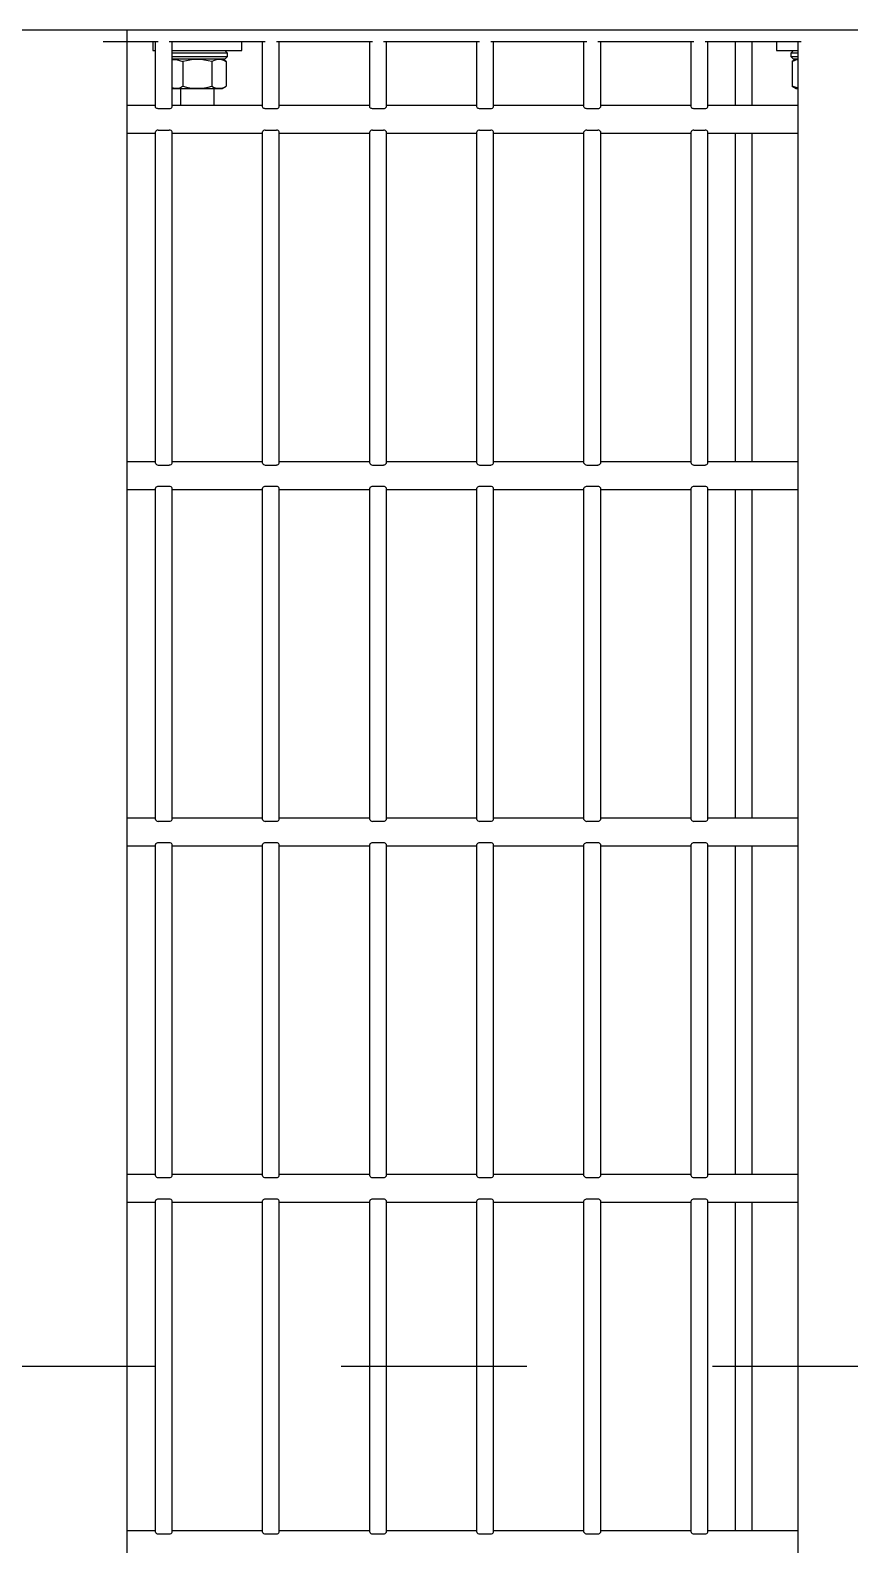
# Model space of a CAD drawing. Header units: millimetres. Extents: x 0 to 55611, y 0 to 32827.
# Drawn here: x 10609.8 to 10843.4, y 23985.1 to 24416.9 of the extents above; entities that cross this region are included whole.
import ezdxf

# ---------------------------------------------------------------- set-up
doc = ezdxf.new("R2010")
doc.units = ezdxf.units.MM
doc.header["$LTSCALE"] = 10
doc.linetypes.add('CENTER', pattern=[50.8, 31.75, -6.35, 6.35, -6.35])
doc.linetypes.add('SLD-Continua', pattern=[0])
doc.layers.add('FIMSA-CENTROS', color=3, linetype='CENTER')
doc.layers.add('STRUC', color=5, linetype='SLD-Continua')

msp = doc.modelspace()

# ---------------------------------------------------------------- linework, layer by layer
at = {"layer": 'FIMSA-CENTROS', "ltscale": 0.833333}
msp.add_line((14455.51, 24035.86), (9506.33, 24035.86), dxfattribs=at)
at = {"layer": 'STRUC', "linetype": 'SLD-Continua', "lineweight": 25}
for p, q in [((14260.01, 24416.86), (9958.16, 24416.86)), ((10637.4, 24416.87), (10637.4, 24413.69)), ((10630.57, 24413.69), (10637.4, 24413.69)), ((10637.4, 24413.69), (10637.4, 23658.04)), ((10637.4, 24413.69), (10646.29, 24413.69)), ((10644.73, 24413.68), (10644.73, 24411.14)), ((10644.73, 24413.68), (10645.49, 24413.68)), ((10644.73, 24411.14), (10645.49, 24411.14)), ((10645.49, 24395.03), (10645.49, 24413.69)), ((10649.46, 24413.69), (10676.83, 24413.69)), ((10650.26, 24395.03), (10650.26, 24413.69)), ((10650.26, 24413.68), (10657.43, 24413.68)), ((10650.26, 24411.14), (10657.43, 24411.14)), ((10666.06, 24410.35), (10650.26, 24410.35)), ((10652.67, 24413.69), (10652.67, 24413.68)), ((10657.43, 24413.68), (10670.13, 24413.68)), ((10657.43, 24411.14), (10670.13, 24411.14)), ((10662.2, 24413.68), (10662.2, 24413.69)), ((10666.06, 24410.35), (10665.27, 24411.14)), ((10666.06, 24409.4), (10666.06, 24410.35)), ((10670.13, 24411.14), (10670.13, 24413.68)), ((10676.03, 24395.03), (10676.03, 24413.69)), ((10680, 24413.69), (10707.37, 24413.69)), ((10680.8, 24395.03), (10680.8, 24413.69)), ((10706.57, 24395.03), (10706.57, 24413.69)), ((10710.54, 24413.69), (10737.91, 24413.69)), ((10711.34, 24395.03), (10711.34, 24413.69)), ((10737.11, 24395.03), (10737.11, 24413.69)), ((10741.08, 24413.69), (10768.45, 24413.69)), ((10741.88, 24395.03), (10741.88, 24413.69)), ((10767.65, 24395.03), (10767.65, 24413.69)), ((10771.62, 24413.69), (10798.99, 24413.69)), ((10772.42, 24395.03), (10772.42, 24413.69)), ((10798.19, 24395.03), (10798.19, 24413.69)), ((10802.16, 24413.69), (10829.53, 24413.69)), ((10802.96, 24395.03), (10802.96, 24413.69)), ((10810.83, 24395.43), (10810.83, 24413.69)), ((10815.59, 24395.43), (10815.59, 24413.69)), ((10822.53, 24413.68), (10822.53, 24411.14)), ((10822.53, 24413.68), (10828.73, 24413.68)), ((10822.53, 24411.14), (10828.73, 24411.14)), ((10827.4, 24411.14), (10826.6, 24410.35)), ((10826.6, 24410.35), (10826.6, 24409.4)), ((10828.73, 24410.35), (10826.6, 24410.35)), ((10828.73, 24395.03), (10828.73, 24413.69)), ((10650.26, 24409.4), (10666.06, 24409.4)), ((10650.35, 24408.6), (10650.26, 24408.55)), ((10665.27, 24408.6), (10650.26, 24408.6)), ((10653.31, 24407.93), (10653.31, 24400.94)), ((10661.55, 24407.93), (10661.55, 24400.94)), ((10665.69, 24407.93), (10664.51, 24408.6)), ((10665.27, 24408.6), (10666.06, 24409.4)), ((10665.69, 24407.93), (10665.69, 24400.95)), ((10826.6, 24409.4), (10827.4, 24408.6)), ((10826.6, 24409.4), (10828.73, 24409.4)), ((10828.15, 24408.6), (10826.98, 24407.93)), ((10826.98, 24407.93), (10826.98, 24400.95)), ((10828.73, 24408.6), (10827.4, 24408.6)), ((10650.26, 24400.33), (10650.35, 24400.27)), ((10650.35, 24400.27), (10657.43, 24400.27)), ((10652.67, 24400.27), (10652.67, 24395.43)), ((10657.43, 24400.27), (10664.51, 24400.27)), ((10662.2, 24395.43), (10662.2, 24400.27)), ((10664.51, 24400.27), (10665.69, 24400.95)), ((10826.98, 24400.95), (10828.15, 24400.27)), ((10828.73, 24400.37), (10826.98, 24400.95)), ((10828.15, 24400.27), (10828.73, 24400.27)), ((10645.49, 24395.43), (10637.4, 24395.43)), ((10649.46, 24394.52), (10646.29, 24394.52)), ((10676.03, 24395.43), (10650.26, 24395.43)), ((10680, 24394.52), (10676.83, 24394.52)), ((10706.57, 24395.43), (10680.8, 24395.43)), ((10710.54, 24394.52), (10707.37, 24394.52)), ((10737.11, 24395.43), (10711.34, 24395.43)), ((10741.08, 24394.52), (10737.91, 24394.52)), ((10767.65, 24395.43), (10741.88, 24395.43)), ((10771.62, 24394.52), (10768.45, 24394.52)), ((10798.19, 24395.43), (10772.42, 24395.43)), ((10802.16, 24394.52), (10798.99, 24394.52)), ((10828.73, 24395.43), (10802.96, 24395.43)), ((10828.73, 24387.89), (10828.73, 24395.03)), ((10646.29, 24388.41), (10649.46, 24388.41)), ((10676.83, 24388.41), (10680, 24388.41)), ((10707.37, 24388.41), (10710.54, 24388.41)), ((10737.91, 24388.41), (10741.08, 24388.41)), ((10768.45, 24388.41), (10771.62, 24388.41)), ((10798.99, 24388.41), (10802.16, 24388.41)), ((10637.4, 24387.5), (10645.49, 24387.5)), ((10645.49, 24293.43), (10645.49, 24387.89)), ((10650.26, 24293.43), (10650.26, 24387.89)), ((10650.26, 24387.5), (10676.03, 24387.5)), ((10676.03, 24293.43), (10676.03, 24387.89)), ((10680.8, 24293.43), (10680.8, 24387.89)), ((10680.8, 24387.5), (10706.57, 24387.5)), ((10706.57, 24293.43), (10706.57, 24387.89)), ((10711.34, 24293.43), (10711.34, 24387.89)), ((10711.34, 24387.5), (10737.11, 24387.5)), ((10737.11, 24293.43), (10737.11, 24387.89)), ((10741.88, 24293.43), (10741.88, 24387.89)), ((10741.88, 24387.5), (10767.65, 24387.5)), ((10767.65, 24293.43), (10767.65, 24387.89)), ((10772.42, 24293.43), (10772.42, 24387.89)), ((10772.42, 24387.5), (10798.19, 24387.5)), ((10798.19, 24293.43), (10798.19, 24387.89)), ((10802.96, 24293.43), (10802.96, 24387.89)), ((10802.96, 24387.5), (10828.73, 24387.5)), ((10810.83, 24293.83), (10810.83, 24387.5)), ((10815.59, 24293.83), (10815.59, 24387.5)), ((10828.73, 24293.43), (10828.73, 24387.89)), ((10645.49, 24293.83), (10637.4, 24293.83)), ((10676.03, 24293.83), (10650.26, 24293.83)), ((10706.57, 24293.83), (10680.8, 24293.83)), ((10737.11, 24293.83), (10711.34, 24293.83)), ((10767.65, 24293.83), (10741.88, 24293.83)), ((10798.19, 24293.83), (10772.42, 24293.83)), ((10828.73, 24293.83), (10802.96, 24293.83)), ((10828.73, 24286.29), (10828.73, 24293.43)), ((10646.29, 24292.92), (10649.46, 24292.92)), ((10676.83, 24292.92), (10680, 24292.92)), ((10707.37, 24292.92), (10710.54, 24292.92)), ((10737.91, 24292.92), (10741.08, 24292.92)), ((10768.45, 24292.92), (10771.62, 24292.92)), ((10798.99, 24292.92), (10802.16, 24292.92)), ((10637.4, 24285.9), (10645.49, 24285.9)), ((10645.49, 24191.83), (10645.49, 24286.29)), ((10649.46, 24286.81), (10646.29, 24286.81)), ((10650.26, 24191.83), (10650.26, 24286.29)), ((10650.26, 24285.9), (10676.03, 24285.9)), ((10676.03, 24191.83), (10676.03, 24286.29)), ((10680, 24286.81), (10676.83, 24286.81)), ((10680.8, 24191.83), (10680.8, 24286.29)), ((10680.8, 24285.9), (10706.57, 24285.9)), ((10706.57, 24191.83), (10706.57, 24286.29)), ((10710.54, 24286.81), (10707.37, 24286.81)), ((10711.34, 24191.83), (10711.34, 24286.29)), ((10711.34, 24285.9), (10737.11, 24285.9)), ((10737.11, 24191.83), (10737.11, 24286.29)), ((10741.08, 24286.81), (10737.91, 24286.81)), ((10741.88, 24191.83), (10741.88, 24286.29)), ((10741.88, 24285.9), (10767.65, 24285.9)), ((10767.65, 24191.83), (10767.65, 24286.29)), ((10771.62, 24286.81), (10768.45, 24286.81)), ((10772.42, 24191.83), (10772.42, 24286.29)), ((10772.42, 24285.9), (10798.19, 24285.9)), ((10798.19, 24191.83), (10798.19, 24286.29)), ((10802.16, 24286.81), (10798.99, 24286.81)), ((10802.96, 24191.83), (10802.96, 24286.29)), ((10802.96, 24285.9), (10828.73, 24285.9)), ((10810.83, 24192.23), (10810.83, 24285.9)), ((10815.59, 24192.23), (10815.59, 24285.9)), ((10828.73, 24191.83), (10828.73, 24286.29)), ((10645.49, 24192.23), (10637.4, 24192.23)), ((10646.29, 24191.32), (10649.46, 24191.32)), ((10676.03, 24192.23), (10650.26, 24192.23)), ((10676.83, 24191.32), (10680, 24191.32)), ((10706.57, 24192.23), (10680.8, 24192.23)), ((10707.37, 24191.32), (10710.54, 24191.32)), ((10737.11, 24192.23), (10711.34, 24192.23)), ((10737.91, 24191.32), (10741.08, 24191.32)), ((10767.65, 24192.23), (10741.88, 24192.23)), ((10768.45, 24191.32), (10771.62, 24191.32)), ((10798.19, 24192.23), (10772.42, 24192.23)), ((10798.99, 24191.32), (10802.16, 24191.32)), ((10828.73, 24192.23), (10802.96, 24192.23)), ((10828.73, 24184.69), (10828.73, 24191.83)), ((10637.4, 24184.3), (10645.49, 24184.3)), ((10645.49, 24090.23), (10645.49, 24184.69)), ((10649.46, 24185.21), (10646.29, 24185.21)), ((10650.26, 24090.23), (10650.26, 24184.69)), ((10650.26, 24184.3), (10676.03, 24184.3)), ((10676.03, 24090.23), (10676.03, 24184.69)), ((10680, 24185.21), (10676.83, 24185.21)), ((10680.8, 24090.23), (10680.8, 24184.69)), ((10680.8, 24184.3), (10706.57, 24184.3)), ((10706.57, 24090.23), (10706.57, 24184.69)), ((10710.54, 24185.21), (10707.37, 24185.21)), ((10711.34, 24090.23), (10711.34, 24184.69)), ((10711.34, 24184.3), (10737.11, 24184.3)), ((10737.11, 24090.23), (10737.11, 24184.69)), ((10741.08, 24185.21), (10737.91, 24185.21)), ((10741.88, 24090.23), (10741.88, 24184.69)), ((10741.88, 24184.3), (10767.65, 24184.3)), ((10767.65, 24090.23), (10767.65, 24184.69)), ((10771.62, 24185.21), (10768.45, 24185.21)), ((10772.42, 24090.23), (10772.42, 24184.69)), ((10772.42, 24184.3), (10798.19, 24184.3)), ((10798.19, 24090.23), (10798.19, 24184.69)), ((10802.16, 24185.21), (10798.99, 24185.21)), ((10802.96, 24090.23), (10802.96, 24184.69)), ((10802.96, 24184.3), (10828.73, 24184.3)), ((10810.83, 24090.63), (10810.83, 24184.3)), ((10815.59, 24090.63), (10815.59, 24184.3)), ((10828.73, 24090.23), (10828.73, 24184.69)), ((10645.49, 24090.63), (10637.4, 24090.63)), ((10676.03, 24090.63), (10650.26, 24090.63)), ((10706.57, 24090.63), (10680.8, 24090.63)), ((10737.11, 24090.63), (10711.34, 24090.63)), ((10767.65, 24090.63), (10741.88, 24090.63)), ((10798.19, 24090.63), (10772.42, 24090.63)), ((10828.73, 24090.63), (10802.96, 24090.63)), ((10646.29, 24089.72), (10649.46, 24089.72)), ((10676.83, 24089.72), (10680, 24089.72)), ((10707.37, 24089.72), (10710.54, 24089.72)), ((10737.91, 24089.72), (10741.08, 24089.72)), ((10768.45, 24089.72), (10771.62, 24089.72)), ((10798.99, 24089.72), (10802.16, 24089.72)), ((10828.73, 24083.09), (10828.73, 24090.23)), ((10637.4, 24082.7), (10645.49, 24082.7)), ((10645.49, 23988.63), (10645.49, 24083.09)), ((10649.46, 24083.61), (10646.29, 24083.61)), ((10650.26, 23988.63), (10650.26, 24083.09)), ((10650.26, 24082.7), (10676.03, 24082.7)), ((10676.03, 23988.63), (10676.03, 24083.09)), ((10680, 24083.61), (10676.83, 24083.61)), ((10680.8, 23988.63), (10680.8, 24083.09)), ((10680.8, 24082.7), (10706.57, 24082.7)), ((10706.57, 23988.63), (10706.57, 24083.09)), ((10710.54, 24083.61), (10707.37, 24083.61)), ((10711.34, 23988.63), (10711.34, 24083.09)), ((10711.34, 24082.7), (10737.11, 24082.7)), ((10737.11, 23988.63), (10737.11, 24083.09)), ((10741.08, 24083.61), (10737.91, 24083.61)), ((10741.88, 23988.63), (10741.88, 24083.09)), ((10741.88, 24082.7), (10767.65, 24082.7)), ((10767.65, 23988.63), (10767.65, 24083.09)), ((10771.62, 24083.61), (10768.45, 24083.61)), ((10772.42, 23988.63), (10772.42, 24083.09)), ((10772.42, 24082.7), (10798.19, 24082.7)), ((10798.19, 23988.63), (10798.19, 24083.09)), ((10802.16, 24083.61), (10798.99, 24083.61)), ((10802.96, 23988.63), (10802.96, 24083.09)), ((10802.96, 24082.7), (10828.73, 24082.7)), ((10810.83, 23989.03), (10810.83, 24082.7)), ((10815.59, 23989.03), (10815.59, 24082.7)), ((10828.73, 23988.63), (10828.73, 24083.09)), ((10645.49, 23989.03), (10637.4, 23989.03)), ((10646.29, 23988.12), (10649.46, 23988.12)), ((10676.03, 23989.03), (10650.26, 23989.03)), ((10676.83, 23988.12), (10680, 23988.12)), ((10706.57, 23989.03), (10680.8, 23989.03)), ((10707.37, 23988.12), (10710.54, 23988.12)), ((10737.11, 23989.03), (10711.34, 23989.03)), ((10737.91, 23988.12), (10741.08, 23988.12)), ((10767.65, 23989.03), (10741.88, 23989.03)), ((10768.45, 23988.12), (10771.62, 23988.12)), ((10798.19, 23989.03), (10772.42, 23989.03)), ((10798.99, 23988.12), (10802.16, 23988.12)), ((10828.73, 23989.03), (10802.96, 23989.03)), ((10828.73, 23981.49), (10828.73, 23988.63))]:
    msp.add_line(p, q, dxfattribs=at)
at = {"layer": 'STRUC', "linetype": 'SLD-Continua', "lineweight": 25, "flags": 128}
for points in [[(10650.26, 24408.41), (10650.26, 24408.41), (10651.39, 24408.56), (10653.31, 24407.93)], [(10826.98, 24407.93), (10828.06, 24408.41), (10828.73, 24408.5)], [(10646.29, 24394.52), (10646.08, 24394.54), (10645.9, 24394.6), (10645.72, 24394.7), (10645.57, 24394.84), (10645.5, 24395.01), (10645.49, 24395.03)], [(10676.83, 24394.52), (10676.62, 24394.54), (10676.44, 24394.6), (10676.26, 24394.7), (10676.11, 24394.84), (10676.04, 24395.01), (10676.03, 24395.03)], [(10707.37, 24394.52), (10707.16, 24394.54), (10706.98, 24394.6), (10706.8, 24394.7), (10706.65, 24394.84), (10706.58, 24395.01), (10706.57, 24395.03)], [(10737.91, 24394.52), (10737.7, 24394.54), (10737.52, 24394.6), (10737.34, 24394.7), (10737.19, 24394.84), (10737.12, 24395.01), (10737.11, 24395.03)], [(10768.45, 24394.52), (10768.24, 24394.54), (10768.06, 24394.6), (10767.88, 24394.7), (10767.73, 24394.84), (10767.66, 24395.01), (10767.65, 24395.03)], [(10798.99, 24394.52), (10798.78, 24394.54), (10798.6, 24394.6), (10798.42, 24394.7), (10798.27, 24394.84), (10798.2, 24395.01), (10798.19, 24395.03)], [(10646.29, 24286.81), (10646.08, 24286.78), (10645.9, 24286.72), (10645.72, 24286.62), (10645.57, 24286.48), (10645.5, 24286.32), (10645.49, 24286.29)], [(10676.83, 24286.81), (10676.62, 24286.78), (10676.44, 24286.72), (10676.26, 24286.62), (10676.11, 24286.48), (10676.04, 24286.32), (10676.03, 24286.29)], [(10707.37, 24286.81), (10707.16, 24286.78), (10706.98, 24286.72), (10706.8, 24286.62), (10706.65, 24286.48), (10706.58, 24286.32), (10706.57, 24286.29)], [(10737.91, 24286.81), (10737.7, 24286.78), (10737.52, 24286.72), (10737.34, 24286.62), (10737.19, 24286.48), (10737.12, 24286.32), (10737.11, 24286.29)], [(10768.45, 24286.81), (10768.24, 24286.78), (10768.06, 24286.72), (10767.88, 24286.62), (10767.73, 24286.48), (10767.66, 24286.32), (10767.65, 24286.29)], [(10798.99, 24286.81), (10798.78, 24286.78), (10798.6, 24286.72), (10798.42, 24286.62), (10798.27, 24286.48), (10798.2, 24286.32), (10798.19, 24286.29)], [(10646.29, 24185.21), (10646.08, 24185.18), (10645.9, 24185.12), (10645.72, 24185.02), (10645.57, 24184.88), (10645.5, 24184.72), (10645.49, 24184.69)], [(10676.83, 24185.21), (10676.62, 24185.18), (10676.44, 24185.12), (10676.26, 24185.02), (10676.11, 24184.88), (10676.04, 24184.72), (10676.03, 24184.69)], [(10707.37, 24185.21), (10707.16, 24185.18), (10706.98, 24185.12), (10706.8, 24185.02), (10706.65, 24184.88), (10706.58, 24184.72), (10706.57, 24184.69)], [(10737.91, 24185.21), (10737.7, 24185.18), (10737.52, 24185.12), (10737.34, 24185.02), (10737.19, 24184.88), (10737.12, 24184.72), (10737.11, 24184.69)], [(10768.45, 24185.21), (10768.24, 24185.18), (10768.06, 24185.12), (10767.88, 24185.02), (10767.73, 24184.88), (10767.66, 24184.72), (10767.65, 24184.69)], [(10798.99, 24185.21), (10798.78, 24185.18), (10798.6, 24185.12), (10798.42, 24185.02), (10798.27, 24184.88), (10798.2, 24184.72), (10798.19, 24184.69)], [(10646.29, 24083.61), (10646.08, 24083.58), (10645.9, 24083.52), (10645.72, 24083.42), (10645.57, 24083.28), (10645.5, 24083.12), (10645.49, 24083.09)], [(10676.83, 24083.61), (10676.62, 24083.58), (10676.44, 24083.52), (10676.26, 24083.42), (10676.11, 24083.28), (10676.04, 24083.12), (10676.03, 24083.09)], [(10707.37, 24083.61), (10707.16, 24083.58), (10706.98, 24083.52), (10706.8, 24083.42), (10706.65, 24083.28), (10706.58, 24083.12), (10706.57, 24083.09)], [(10737.91, 24083.61), (10737.7, 24083.58), (10737.52, 24083.52), (10737.34, 24083.42), (10737.19, 24083.28), (10737.12, 24083.12), (10737.11, 24083.09)], [(10768.45, 24083.61), (10768.24, 24083.58), (10768.06, 24083.52), (10767.88, 24083.42), (10767.73, 24083.28), (10767.66, 24083.12), (10767.65, 24083.09)], [(10798.99, 24083.61), (10798.78, 24083.58), (10798.6, 24083.52), (10798.42, 24083.42), (10798.27, 24083.28), (10798.2, 24083.12), (10798.19, 24083.09)]]:
    msp.add_lwpolyline(points, dxfattribs=at)
at = {"layer": 'STRUC', "linetype": 'SLD-Continua', "lineweight": 25}
for centre, radius, start, end in [((10657.43, 24394.61), 13.94, 72.8151, 107.1849), ((10663.62, 24404.83), 3.72, 56.1821, 123.6715), ((10651.49, 24403.33), 3.01, 245.7495, 307.3816), ((10657.43, 24414.26), 13.94, 252.8117, 287.1883), ((10663.62, 24404.04), 3.72, 236.3447, 303.8017), ((10649.54, 24395.28), 0.758, 264.2532, 341.2865), ((10680.08, 24395.28), 0.758, 264.2532, 341.2865), ((10710.62, 24395.28), 0.758, 264.2532, 341.2865), ((10741.16, 24395.28), 0.758, 264.2532, 341.2865), ((10771.7, 24395.28), 0.758, 264.2532, 341.2865), ((10802.24, 24395.28), 0.758, 264.2532, 341.2865), ((10646.23, 24387.63), 0.783, 85.6836, 159.856), ((10649.53, 24387.64), 0.772, 19.5408, 94.9196), ((10676.77, 24387.63), 0.783, 85.6836, 159.856), ((10680.07, 24387.64), 0.772, 19.5408, 94.9196), ((10707.31, 24387.63), 0.783, 85.6836, 159.856), ((10710.61, 24387.64), 0.772, 19.5408, 94.9196), ((10737.85, 24387.63), 0.783, 85.6836, 159.856), ((10741.15, 24387.64), 0.772, 19.5408, 94.9196), ((10768.39, 24387.63), 0.783, 85.6836, 159.856), ((10771.69, 24387.64), 0.772, 19.5408, 94.9196), ((10798.93, 24387.63), 0.783, 85.6836, 159.856), ((10802.23, 24387.64), 0.772, 19.5408, 94.9196), ((10646.23, 24293.7), 0.783, 200.144, 274.3164), ((10649.53, 24293.69), 0.772, 265.0804, 340.4592), ((10676.77, 24293.7), 0.783, 200.144, 274.3164), ((10680.07, 24293.69), 0.772, 265.0804, 340.4592), ((10707.31, 24293.7), 0.783, 200.144, 274.3164), ((10710.61, 24293.69), 0.772, 265.0804, 340.4592), ((10737.85, 24293.7), 0.783, 200.144, 274.3164), ((10741.15, 24293.69), 0.772, 265.0804, 340.4592), ((10768.39, 24293.7), 0.783, 200.144, 274.3164), ((10771.69, 24293.69), 0.772, 265.0804, 340.4592), ((10798.93, 24293.7), 0.783, 200.144, 274.3164), ((10802.23, 24293.69), 0.772, 265.0804, 340.4592), ((10649.54, 24286.05), 0.758, 18.7135, 95.7468), ((10680.08, 24286.05), 0.758, 18.7135, 95.7468), ((10710.62, 24286.05), 0.758, 18.7135, 95.7468), ((10741.16, 24286.05), 0.758, 18.7135, 95.7468), ((10771.7, 24286.05), 0.758, 18.7135, 95.7468), ((10802.24, 24286.05), 0.758, 18.7135, 95.7468), ((10646.23, 24192.1), 0.783, 200.144, 274.3164), ((10649.53, 24192.09), 0.772, 265.0804, 340.4592), ((10676.77, 24192.1), 0.783, 200.144, 274.3164), ((10680.07, 24192.09), 0.772, 265.0804, 340.4592), ((10707.31, 24192.1), 0.783, 200.144, 274.3164), ((10710.61, 24192.09), 0.772, 265.0804, 340.4592), ((10737.85, 24192.1), 0.783, 200.144, 274.3164), ((10741.15, 24192.09), 0.772, 265.0804, 340.4592), ((10768.39, 24192.1), 0.783, 200.144, 274.3164), ((10771.69, 24192.09), 0.772, 265.0804, 340.4592), ((10798.93, 24192.1), 0.783, 200.144, 274.3164), ((10802.23, 24192.09), 0.772, 265.0804, 340.4592), ((10649.54, 24184.45), 0.758, 18.7135, 95.7468), ((10680.08, 24184.45), 0.758, 18.7135, 95.7468), ((10710.62, 24184.45), 0.758, 18.7135, 95.7468), ((10741.16, 24184.45), 0.758, 18.7135, 95.7468), ((10771.7, 24184.45), 0.758, 18.7135, 95.7468), ((10802.24, 24184.45), 0.758, 18.7135, 95.7468), ((10646.23, 24090.5), 0.783, 200.144, 274.3164), ((10649.53, 24090.49), 0.772, 265.0804, 340.4592), ((10676.77, 24090.5), 0.783, 200.144, 274.3164), ((10680.07, 24090.49), 0.772, 265.0804, 340.4592), ((10707.31, 24090.5), 0.783, 200.144, 274.3164), ((10710.61, 24090.49), 0.772, 265.0804, 340.4592), ((10737.85, 24090.5), 0.783, 200.144, 274.3164), ((10741.15, 24090.49), 0.772, 265.0804, 340.4592), ((10768.39, 24090.5), 0.783, 200.144, 274.3164), ((10771.69, 24090.49), 0.772, 265.0804, 340.4592), ((10798.93, 24090.5), 0.783, 200.144, 274.3164), ((10802.23, 24090.49), 0.772, 265.0804, 340.4592), ((10649.54, 24082.85), 0.758, 18.7135, 95.7468), ((10680.08, 24082.85), 0.758, 18.7135, 95.7468), ((10710.62, 24082.85), 0.758, 18.7135, 95.7468), ((10741.16, 24082.85), 0.758, 18.7135, 95.7468), ((10771.7, 24082.85), 0.758, 18.7135, 95.7468), ((10802.24, 24082.85), 0.758, 18.7135, 95.7468), ((10646.23, 23988.9), 0.783, 200.144, 274.3164), ((10649.53, 23988.89), 0.772, 265.0804, 340.4592), ((10676.77, 23988.9), 0.783, 200.144, 274.3164), ((10680.07, 23988.89), 0.772, 265.0804, 340.4592), ((10707.31, 23988.9), 0.783, 200.144, 274.3164), ((10710.61, 23988.89), 0.772, 265.0804, 340.4592), ((10737.85, 23988.9), 0.783, 200.144, 274.3164), ((10741.15, 23988.89), 0.772, 265.0804, 340.4592), ((10768.39, 23988.9), 0.783, 200.144, 274.3164), ((10771.69, 23988.89), 0.772, 265.0804, 340.4592), ((10798.93, 23988.9), 0.783, 200.144, 274.3164), ((10802.23, 23988.89), 0.772, 265.0804, 340.4592)]:
    msp.add_arc(centre, radius, start, end, dxfattribs=at)

doc.saveas('drawing.dxf')
